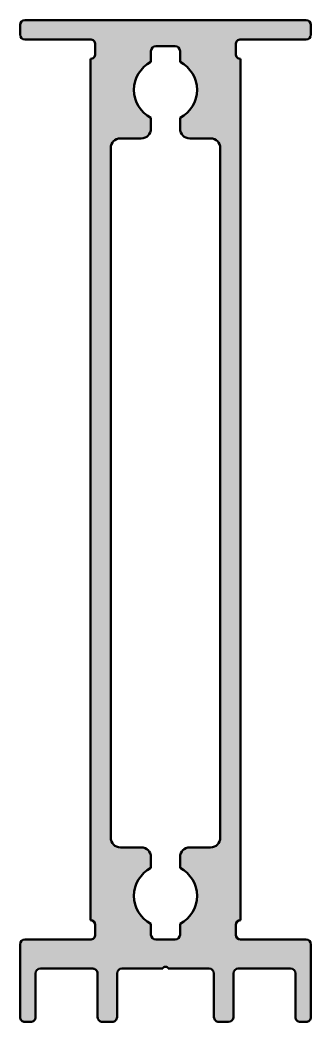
# Model space of a CAD drawing. Extents: x 0 to 30, y 0 to 103.
import ezdxf

# ---------------------------------------------------------------- set-up
doc = ezdxf.new("R2010")
doc.units = 0
doc.layers.add('0S-Alu contour', color=7, linetype='Continuous', lineweight=50)
doc.layers.add('0S-Alu hatch', color=252, linetype='Continuous', lineweight=25)

# ---------------------------------------------------------------- blocks, each defined once
blk = doc.blocks.new('477880__3B5348E6_958A_49BF_93E6_787B171AB75A_')
at = {"layer": '0S-Alu hatch'}
h = blk.add_hatch(color=256, dxfattribs=at)
edge = h.paths.add_edge_path()
edge.add_line((22.75000000000002, 101.3), (29.5, 101.2999999999999))
edge.add_arc((29.5, 101.8), 0.5, 270, 360)
edge.add_line((30, 101.8), (30, 102.8))
edge.add_arc((29.5, 102.8), 0.5, 0, 90)
edge.add_line((29.5, 103.3), (0.5, 103.3))
edge.add_arc((0.5, 102.8), 0.5, 90, 180)
edge.add_line((0, 102.8), (0, 101.8))
edge.add_arc((0.5, 101.8), 0.5, 180, 269.9999999999999)
edge.add_line((0.4999999999999998, 101.3), (7.249999999999997, 101.3))
edge.add_ellipse((7.250000000000001, 100.8), major_axis=(-0.5, 0), ratio=1, start_angle=180, end_angle=270.0000000000005, ccw=False)
edge.add_line((7.749999999999998, 100.8), (7.749999999999992, 99.79999999999998))
edge.add_ellipse((7.250000000000009, 99.79999999999995), major_axis=(-0.4999999999999832, 0), ratio=1, start_angle=89.99999999999932, end_angle=180, ccw=False)
edge.add_line((7.250000000000003, 99.29999999999998), (7.249999999999996, 10.49999999999997))
edge.add_ellipse((7.249999999999995, 9.999999999999964), major_axis=(-0.5, 0), ratio=1, start_angle=180, end_angle=269.9999999999999, ccw=False)
edge.add_line((7.749999999999996, 9.999999999999964), (7.749999999999993, 8.999999999999972))
edge.add_ellipse((7.249999999999997, 8.999999999999968), major_axis=(-0.4999999999999965, 0), ratio=1, start_angle=89.99999999999977, end_angle=180, ccw=False)
edge.add_line((7.249999999999995, 8.499999999999972), (0.5, 8.499999999999972))
edge.add_arc((0.5, 7.999999999999971), 0.5, 90, 180)
edge.add_line((0, 7.999999999999971), (0, 0.4999999999999858))
edge.add_arc((0.4999999999999929, 0.4999999999999929), 0.4999999999999929, 180, 270.0000000000008)
edge.add_line((0.5, 0), (1.100000000000004, 0))
edge.add_arc((1.100000000000006, 0.4999999999999876), 0.4999999999999876, 269.9999999999998, 360)
edge.add_line((1.599999999999994, 0.4999999999999875), (1.600000000000008, 5))
edge.add_ellipse((2.100000000000008, 5), major_axis=(-0.5, 0), ratio=1, start_angle=270.0000000000002, end_angle=360, ccw=False)
edge.add_line((2.100000000000006, 5.5), (7.500000000000005, 5.5))
edge.add_ellipse((7.500000000000006, 4.999999999999999), major_axis=(-0.5000000000000009, 0), ratio=1, start_angle=180, end_angle=270.0000000000001, ccw=False)
edge.add_line((8.000000000000007, 4.999999999999999), (8.000000000000007, 0.4999999999999858))
edge.add_arc((8.5, 0.499999999999992), 0.4999999999999929, 180, 270.0000000000004)
edge.add_line((8.500000000000004, -9e-16), (9.50000000000001, 0))
edge.add_arc((9.500000000000018, 0.499999999999992), 0.4999999999999912, 269.9999999999992, 360)
edge.add_line((10.00000000000001, 0.499999999999992), (10.00000000000001, 5))
edge.add_ellipse((10.5, 5.000000000000002), major_axis=(-0.4999999999999983, 0), ratio=1, start_angle=270, end_angle=360, ccw=False)
edge.add_line((10.5, 5.5), (14.71715728752539, 5.5))
edge.add_ellipse((15.00000000000001, 5.400000000000001), major_axis=(-0.3000000000000007, 0), ratio=1, start_angle=199.4712206344904, end_angle=340.52877936550965, ccw=False)
edge.add_line((15.28284271247463, 5.5), (19.50000000000001, 5.5))
edge.add_ellipse((19.50000000000001, 4.999999999999999), major_axis=(-0.5000000000000009, 0), ratio=1, start_angle=180, end_angle=270, ccw=False)
edge.add_line((20.00000000000001, 5), (20.00000000000001, 0.4999999999999858))
edge.add_arc((20.5, 0.4999999999999894), 0.4999999999999965, 180, 270.0000000000004)
edge.add_line((20.50000000000001, -7.1e-15), (21.50000000000001, -7.1e-15))
edge.add_arc((21.50000000000001, 0.4999999999999965), 0.5000000000000036, 270.0000000000004, 360)
edge.add_line((22.00000000000001, 0.4999999999999964), (22.00000000000001, 5))
edge.add_ellipse((22.50000000000001, 4.999999999999999), major_axis=(-0.5, 0), ratio=1, start_angle=270, end_angle=360, ccw=False)
edge.add_line((22.50000000000001, 5.5), (27.90000000000001, 5.5))
edge.add_ellipse((27.90000000000001, 4.999999999999999), major_axis=(-0.5000000000000009, 0), ratio=1, start_angle=180, end_angle=270, ccw=False)
edge.add_line((28.40000000000001, 5), (28.40000000000001, 0.4999999999999858))
edge.add_arc((28.90000000000001, 0.4999999999999894), 0.4999999999999965, 180, 270.0000000000004)
edge.add_line((28.90000000000001, -7.1e-15), (29.5, -7.1e-15))
edge.add_arc((29.50000000000001, 0.4999999999999894), 0.4999999999999965, 269.9999999999996, 360)
edge.add_line((30, 0.4999999999999893), (30, 7.999999999999971))
edge.add_arc((29.5, 7.999999999999971), 0.5, 0, 90)
edge.add_line((29.5, 8.499999999999972), (22.75000000000002, 8.499999999999972))
edge.add_ellipse((22.75000000000003, 8.999999999999973), major_axis=(-0.5000000000000018, 0), ratio=1, start_angle=0, end_angle=89.9999999999996, ccw=False)
edge.add_line((22.25000000000002, 8.999999999999972), (22.25000000000002, 9.999999999999972))
edge.add_ellipse((22.75000000000002, 9.999999999999979), major_axis=(-0.4999999999999929, 0), ratio=1, start_angle=270.0000000000008, end_angle=360, ccw=False)
edge.add_line((22.75000000000001, 10.49999999999997), (22.75000000000002, 99.29999999999998))
edge.add_ellipse((22.75000000000002, 99.79999999999998), major_axis=(-0.5, 0), ratio=1, start_angle=0, end_angle=90.0000000000004, ccw=False)
edge.add_line((22.25000000000002, 99.79999999999998), (22.25000000000002, 100.8))
edge.add_ellipse((22.75000000000002, 100.8), major_axis=(-0.4999999999999965, 0), ratio=1, start_angle=269.9999999999996, end_angle=360, ccw=False)
edge = h.paths.add_edge_path()
edge.add_line((13.50000000000001, 98.98314064866769), (13.50000000000001, 100.1))
edge.add_ellipse((14.00000000000001, 100.1), major_axis=(-0.5, 0), ratio=1, start_angle=270.0000000000002, end_angle=360, ccw=False)
edge.add_line((14.00000000000001, 100.6), (16, 100.6))
edge.add_ellipse((16, 100.1), major_axis=(-0.5000000000000036, 0), ratio=1, start_angle=180, end_angle=270, ccw=False)
edge.add_line((16.50000000000001, 100.1), (16.5, 98.98314064866769))
edge.add_ellipse((15.00000000000001, 96.1), major_axis=(-3.249999999999991, 0), ratio=1, start_angle=117.4864262503819, end_angle=242.513573749619, ccw=False)
edge.add_line((16.50000000000003, 93.21685935133229), (16.50000000000001, 92.1))
edge.add_arc((17.50000000000001, 92.1), 1, 180, 270)
edge.add_line((17.50000000000001, 91.1), (19.65000000000003, 91.1))
edge.add_ellipse((19.65000000000003, 90.1), major_axis=(-1, 0), ratio=1, start_angle=180, end_angle=270, ccw=False)
edge.add_line((20.65000000000003, 90.1), (20.64999999999999, 18.99999999999997))
edge.add_ellipse((19.64999999999999, 18.99999999999998), major_axis=(-1, 0), ratio=1, start_angle=90, end_angle=180, ccw=False)
edge.add_line((19.64999999999999, 17.99999999999998), (17.49999999999997, 17.99999999999998))
edge.add_arc((17.49999999999997, 16.99999999999998), 1, 90, 180)
edge.add_line((16.49999999999997, 16.99999999999998), (16.49999999999998, 15.88314064866769))
edge.add_ellipse((15.00000000000001, 12.99999999999998), major_axis=(-3.249999999999995, 0), ratio=1, start_angle=117.4864262503813, end_angle=242.5135737496193, ccw=False)
edge.add_line((16.50000000000001, 10.11685935133229), (16.50000000000001, 8.999999999999975))
edge.add_ellipse((16, 8.999999999999975), major_axis=(-0.4999999999999983, 0), ratio=1, start_angle=90.0000000000004, end_angle=180, ccw=False)
edge.add_line((16.00000000000001, 8.499999999999979), (14.00000000000001, 8.499999999999986))
edge.add_ellipse((14.00000000000001, 8.999999999999986), major_axis=(-0.5, 0), ratio=1, start_angle=0, end_angle=90, ccw=False)
edge.add_line((13.50000000000001, 8.999999999999986), (13.5, 10.11685935133229))
edge.add_ellipse((15.00000000000001, 12.99999999999998), major_axis=(-3.249999999999998, 0), ratio=1, start_angle=-62.5135737496193, end_angle=62.513573749618615, ccw=False)
edge.add_line((13.50000000000004, 15.8831406486677), (13.50000000000004, 16.99999999999998))
edge.add_arc((12.50000000000004, 16.99999999999998), 1, 0, 90)
edge.add_line((12.50000000000004, 17.99999999999998), (10.35000000000002, 17.99999999999998))
edge.add_ellipse((10.35000000000002, 18.99999999999998), major_axis=(-1.000000000000001, 0), ratio=1, start_angle=0, end_angle=90, ccw=False)
edge.add_line((9.350000000000025, 18.99999999999997), (9.34999999999999, 90.1))
edge.add_ellipse((10.34999999999999, 90.1), major_axis=(-1, 0), ratio=1, start_angle=270, end_angle=360, ccw=False)
edge.add_line((10.34999999999999, 91.1), (12.50000000000001, 91.1))
edge.add_arc((12.50000000000001, 92.1), 1, 270, 360)
edge.add_line((13.5, 92.1), (13.49999999999998, 93.21685935133229))
edge.add_ellipse((15, 96.1), major_axis=(-3.250000000000003, 0), ratio=1, start_angle=-62.51357374961867, end_angle=62.513573749618274, ccw=False)
at = {"layer": '0S-Alu contour', "color": 7}
for points in [[(0, 102.8), (0, 101.8)], [(29.5, 103.3), (0.5, 103.3)], [(30, 101.8), (30, 102.8)], [(0.4999999999999998, 101.3), (7.249999999999997, 101.3)], [(22.75000000000002, 101.3), (29.5, 101.2999999999999)], [(7.749999999999998, 100.8), (7.749999999999992, 99.79999999999998)], [(14.00000000000001, 100.6), (16, 100.6)], [(22.25000000000002, 99.79999999999998), (22.25000000000002, 100.8)], [(7.250000000000003, 99.29999999999998), (7.249999999999996, 10.49999999999996)], [(13.50000000000001, 98.98314064866769), (13.50000000000001, 100.1)], [(16.50000000000001, 100.1), (16.5, 98.98314064866769)], [(22.75000000000001, 10.49999999999997), (22.75000000000002, 99.29999999999998)], [(13.5, 92.1), (13.49999999999998, 93.21685935133229)], [(16.50000000000003, 93.21685935133229), (16.50000000000001, 92.1)], [(10.34999999999999, 91.1), (12.50000000000001, 91.1)], [(17.50000000000001, 91.1), (19.65000000000003, 91.1)], [(9.350000000000025, 18.99999999999997), (9.34999999999999, 90.1)], [(20.65000000000003, 90.1), (20.64999999999999, 18.99999999999998)], [(12.50000000000004, 17.99999999999998), (10.35000000000002, 17.99999999999998)], [(19.64999999999999, 17.99999999999998), (17.49999999999997, 17.99999999999998)], [(13.50000000000004, 15.8831406486677), (13.50000000000004, 16.99999999999998)], [(16.49999999999997, 16.99999999999998), (16.49999999999998, 15.88314064866769)], [(7.749999999999996, 9.999999999999964), (7.749999999999993, 8.999999999999972)], [(13.50000000000001, 8.999999999999986), (13.5, 10.11685935133229)], [(16.50000000000001, 10.11685935133229), (16.50000000000001, 8.999999999999975)], [(22.25000000000002, 8.999999999999972), (22.25000000000002, 9.999999999999972)], [(7.249999999999995, 8.499999999999972), (0.5, 8.499999999999972)], [(16.00000000000001, 8.499999999999979), (14.00000000000001, 8.499999999999986)], [(29.5, 8.499999999999972), (22.75000000000002, 8.499999999999972)], [(0, 7.999999999999971), (0, 0.4999999999999858)], [(30, 0.4999999999999893), (30, 7.999999999999971)], [(2.100000000000006, 5.5), (7.500000000000005, 5.5)], [(10.5, 5.5), (14.71715728752539, 5.5)], [(15.28284271247463, 5.5), (19.50000000000001, 5.5)], [(22.50000000000001, 5.5), (27.90000000000001, 5.5)], [(1.599999999999994, 0.4999999999999875), (1.600000000000008, 5)], [(8.000000000000007, 4.999999999999999), (8.000000000000007, 0.4999999999999858)], [(10.00000000000001, 0.499999999999992), (10.00000000000001, 5)], [(20.00000000000001, 5), (20.00000000000001, 0.4999999999999858)], [(22.00000000000001, 0.4999999999999964), (22.00000000000001, 5)], [(28.40000000000001, 5), (28.40000000000001, 0.4999999999999858)], [(0.5, 0), (1.100000000000004, 0)], [(8.500000000000004, -9e-16), (9.50000000000001, 0)], [(20.50000000000001, -7.1e-15), (21.50000000000001, -7.1e-15)], [(28.90000000000001, -7.1e-15), (29.5, -7.1e-15)]]:
    blk.add_lwpolyline(points, dxfattribs=at)
for centre, radius, start, end in [((0.5, 102.8), 0.5, 90, 180), ((29.5, 102.8), 0.5, 0, 90), ((0.5, 101.8), 0.5, 180, 269.9999999999999), ((29.5, 101.8), 0.5, 270, 0), ((12.50000000000001, 92.1), 1, 270, 0), ((17.50000000000001, 92.1), 1, 180, 270), ((12.50000000000004, 16.99999999999998), 1, 0, 90), ((17.49999999999997, 16.99999999999998), 1, 90, 180), ((0.5, 7.999999999999971), 0.5, 90, 180), ((29.5, 7.999999999999971), 0.5, 0, 90), ((0.4999999999999929, 0.4999999999999929), 0.4999999999999929, 180, 270.0000000000008), ((1.100000000000006, 0.4999999999999876), 0.4999999999999876, 269.9999999999998, 0), ((8.5, 0.499999999999992), 0.4999999999999929, 180, 270.0000000000004), ((9.500000000000018, 0.499999999999992), 0.4999999999999912, 269.9999999999992, 0), ((20.5, 0.4999999999999894), 0.4999999999999965, 180, 270.0000000000004), ((21.50000000000001, 0.4999999999999965), 0.5000000000000036, 270.0000000000004, 0), ((28.90000000000001, 0.4999999999999894), 0.4999999999999965, 180, 270.0000000000004), ((29.50000000000001, 0.4999999999999894), 0.4999999999999965, 269.9999999999996, 0)]:
    blk.add_arc(centre, radius, start, end, dxfattribs=at)
at = {"layer": '0S-Alu contour', "color": 7, "extrusion": (0, 0, -1)}
for centre, radius, start, end in [((-7.250000000000001, 100.8), 0.5, 89.99999999999947, 180), ((-22.75000000000002, 100.8), 0.4999999999999965, 0, 90.0000000000004), ((-14.00000000000001, 100.1), 0.5, 0, 89.9999999999998), ((-16, 100.1), 0.5000000000000036, 90, 180), ((-7.250000000000009, 99.79999999999995), 0.4999999999999832, 180, 270.0000000000007), ((-22.75000000000002, 99.79999999999998), 0.5, 269.9999999999996, 0), ((-15, 96.1), 3.250000000000003, 297.4864262503818, 62.51357374961882), ((-15.00000000000001, 96.1), 3.249999999999992, 117.486426250381, 242.5135737496181), ((-10.34999999999999, 90.1), 1, 0, 90), ((-19.65000000000003, 90.1), 1, 90, 180), ((-10.35000000000002, 18.99999999999998), 1.000000000000001, 270, 0), ((-19.64999999999999, 18.99999999999998), 1, 180, 270), ((-15.00000000000001, 12.99999999999998), 3.249999999999998, 297.4864262503814, 62.51357374961937), ((-15.00000000000001, 12.99999999999998), 3.249999999999995, 117.4864262503807, 242.5135737496187), ((-7.249999999999995, 9.999999999999964), 0.5, 90.0000000000001, 180), ((-22.75000000000002, 9.999999999999979), 0.4999999999999929, 0, 89.9999999999992), ((-7.249999999999997, 8.999999999999968), 0.4999999999999965, 180, 270.0000000000002), ((-14.00000000000001, 8.999999999999986), 0.5, 270, 0), ((-16, 8.999999999999975), 0.4999999999999983, 180, 269.9999999999996), ((-22.75000000000003, 8.999999999999973), 0.5000000000000018, 270.0000000000004, 0), ((-2.100000000000008, 5), 0.5, 0, 89.9999999999998), ((-7.500000000000006, 4.999999999999999), 0.5000000000000009, 89.99999999999991, 180), ((-10.5, 5.000000000000002), 0.4999999999999983, 0, 90), ((-15.00000000000001, 5.400000000000001), 0.3000000000000007, 19.47122063449037, 160.5287793655096), ((-19.50000000000001, 4.999999999999999), 0.5000000000000009, 90, 180), ((-22.50000000000001, 4.999999999999999), 0.5, 0, 90), ((-27.90000000000001, 4.999999999999999), 0.5000000000000009, 90, 180)]:
    blk.add_arc(centre, radius, start, end, dxfattribs=at)
blk = doc.blocks.new('477880__0FE5C3E1_A66D_482A_927F_C92009F011C5_')
at = {"layer": '0S-Alu contour', "color": 7}
blk.add_blockref('477880__3B5348E6_958A_49BF_93E6_787B171AB75A_', (0, 0), dxfattribs=at)

msp = doc.modelspace()

# ---------------------------------------------------------------- block references
at = {"layer": '0S-Alu contour', "color": 7}
msp.add_blockref('477880__0FE5C3E1_A66D_482A_927F_C92009F011C5_', (0, 0), dxfattribs=at)

doc.saveas('drawing.dxf')
